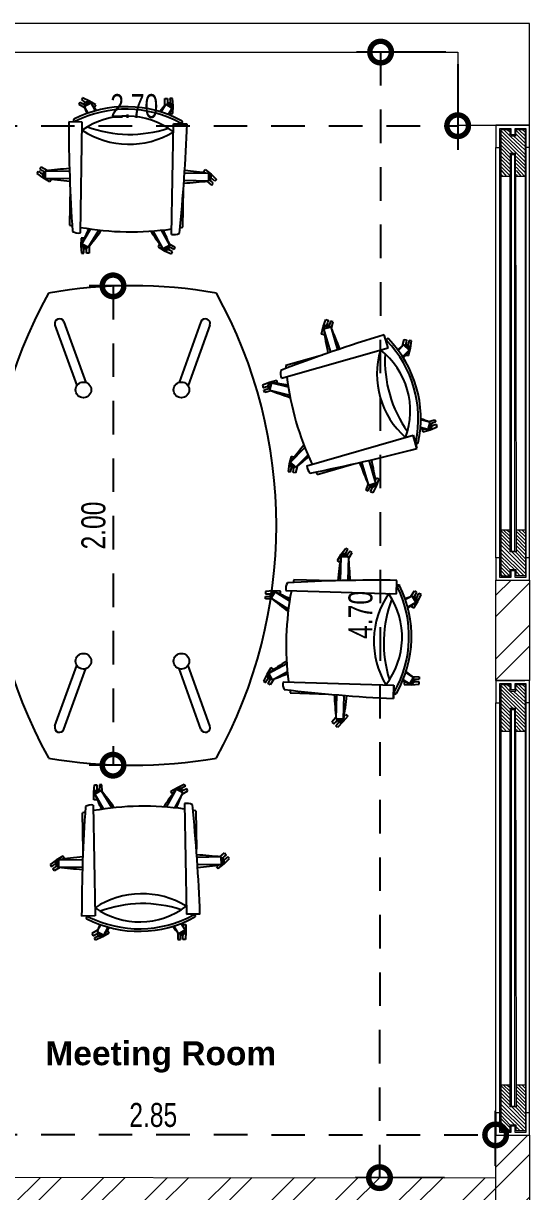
# Model space of a CAD drawing. Header units: metres. Extents: x 0 to 42, y 0 to 29.7.
# Drawn here: x 18.738 to 20.848, y 15.832 to 20.707 of the extents above; entities that cross this region are included whole.
import ezdxf

# ---------------------------------------------------------------- set-up
doc = ezdxf.new("R2010")
doc.units = ezdxf.units.M
doc.header["$MEASUREMENT"] = 0
doc.linetypes.add('$ doors$0$$01Col$0$HIDDEN', pattern=[0.23, 0.14, -0.09])
for name, color, linetype, lineweight in [('00 FURN', 252, 'Continuous', 5), ('A-AREA-IDEN', 14, 'Continuous', 5), ('A-WALL', 7, 'Continuous', 13), ('A-Window', 32, 'Continuous', 13), ('Circuits Dimensions', 1, 'Continuous', 5)]:
    doc.layers.add(name, color=color, linetype=linetype, lineweight=lineweight)
doc.styles.add('Arial_B', font='arialbd.ttf', dxfattribs={"height": 103.174603})
doc.styles.add('EN-SCL-DIM', font='swisscl.ttf')
doc.dimstyles.get("Standard").update_dxf_attribs({"dimtxt": 0.1, "dimasz": 0.18, "dimexe": 0.1, "dimexo": 0.05, "dimgap": 0.03, "dimtad": 1, "dimzin": 0, "dimdsep": 46, "dimtxsty": 'EN-SCL-DIM', "dimblk": 'DOTSMALL', "dimcen": 0.09, "dimclrd": 251, "dimclre": 251, "dimclrt": 1, "dimadec": 0, "dimazin": 0, "dimtfac": 1, "dimtofl": 0, "dimtmove": 0, "dimatfit": 3, "dimldrblk": 'DOTSMALL', "dimfxl": 1, "dimtfillclr": 256, "dimtolj": 1, "dimtzin": 0, "dimarcsym": 1})

# ---------------------------------------------------------------- blocks, each defined once
blk = doc.blocks.new('_DotSmall')
at = {"color": 0, "linetype": 'ByBlock', "const_width": 0.5}
blk.add_lwpolyline([(-0.0625, 0, 1), (0.0625, 0, 1)], format="xyb", close=True, dxfattribs=at)
blk = doc.blocks.new('*D28')
at = {"layer": 'Circuits Dimensions', "color": 251, "lineweight": -2, "transparency": 16777216}
for p, q in [((17.8512, 20.5369), (17.8512, 20.1799)), ((20.5482, 20.5369), (20.5482, 20.1799))]:
    blk.add_line(p, q, dxfattribs=at)
at = {"layer": 'Circuits Dimensions', "color": 251, "linetype": '$ doors$0$$01Col$0$HIDDEN', "lineweight": -2, "transparency": 16777216}
blk.add_line((17.8512, 20.2799), (20.5482, 20.2799), dxfattribs=at)
at = {"layer": 'Defpoints', "color": 0, "transparency": 16777216}
for p in [(17.8512, 20.5869), (20.5482, 20.5869), (20.5482, 20.2799)]:
    blk.add_point(p, dxfattribs=at)
at = {"layer": 'Circuits Dimensions', "color": 251, "lineweight": -2, "transparency": 16777216, "xscale": 0.18, "yscale": 0.18, "zscale": 0.18, "rotation": 180}
blk.add_blockref('_DotSmall', (17.8512, 20.2799), dxfattribs=at)
at = {"layer": 'Circuits Dimensions', "color": 251, "lineweight": -2, "transparency": 16777216, "xscale": 0.18, "yscale": 0.18, "zscale": 0.18}
blk.add_blockref('_DotSmall', (20.5482, 20.2799), dxfattribs=at)
at = {"layer": 'Circuits Dimensions', "color": 1, "transparency": 16777216, "insert": (19.1997, 20.3611), "char_height": 0.1, "attachment_point": 5, "style": 'EN-SCL-DIM'}
blk.add_mtext('\\A1;2.70', dxfattribs=at)
blk = doc.blocks.new('*D29')
at = {"layer": 'Circuits Dimensions', "color": 251, "lineweight": -2, "transparency": 16777216}
for p, q in [((20.4982, 20.5869), (20.1268, 20.5873)), ((20.4938, 15.8903), (20.1223, 15.8906))]:
    blk.add_line(p, q, dxfattribs=at)
at = {"layer": 'Circuits Dimensions', "color": 251, "linetype": '$ doors$0$$01Col$0$HIDDEN', "lineweight": -2, "transparency": 16777216}
blk.add_line((20.2268, 20.5872), (20.2223, 15.8905), dxfattribs=at)
at = {"layer": 'Defpoints', "color": 0, "transparency": 16777216}
for p in [(20.5482, 20.5869), (20.2223, 15.8905), (20.5438, 15.8902)]:
    blk.add_point(p, dxfattribs=at)
at = {"layer": 'Circuits Dimensions', "color": 251, "lineweight": -2, "transparency": 16777216, "xscale": 0.18, "yscale": 0.18, "zscale": 0.18}
for p, rotation in [((20.2268, 20.5872), 89.9457933357095), ((20.2223, 15.8905), 269.9457933357095)]:
    blk.add_blockref('_DotSmall', p, dxfattribs=dict(at, rotation=rotation))
at = {"layer": 'Circuits Dimensions', "color": 1, "transparency": 16777216, "insert": (20.1433, 18.2389), "char_height": 0.1, "attachment_point": 5, "rotation": 89.9458, "style": 'EN-SCL-DIM'}
blk.add_mtext('\\A1;4.70', dxfattribs=at)
blk = doc.blocks.new('*D30')
at = {"layer": 'Circuits Dimensions', "color": 251, "lineweight": -2, "transparency": 16777216}
for p, q in [((19.1422, 19.6117), (19.0113, 19.6117)), ((19.1422, 17.6117), (19.0113, 17.6117))]:
    blk.add_line(p, q, dxfattribs=at)
at = {"layer": 'Circuits Dimensions', "color": 251, "linetype": '$ doors$0$$01Col$0$HIDDEN', "lineweight": -2, "transparency": 16777216}
blk.add_line((19.1113, 19.6117), (19.1113, 17.6117), dxfattribs=at)
at = {"layer": 'Defpoints', "color": 0, "transparency": 16777216}
for p in [(19.1922, 19.6117), (19.1113, 17.6117), (19.1922, 17.6117)]:
    blk.add_point(p, dxfattribs=at)
at = {"layer": 'Circuits Dimensions', "color": 251, "lineweight": -2, "transparency": 16777216, "xscale": 0.18, "yscale": 0.18, "zscale": 0.18}
for p, rotation in [((19.1113, 19.6117), 90), ((19.1113, 17.6117), 270)]:
    blk.add_blockref('_DotSmall', p, dxfattribs=dict(at, rotation=rotation))
at = {"layer": 'Circuits Dimensions', "color": 1, "transparency": 16777216, "insert": (19.0301, 18.6117), "char_height": 0.1, "attachment_point": 5, "rotation": 90, "style": 'EN-SCL-DIM'}
blk.add_mtext('\\A1;2.00', dxfattribs=at)
blk = doc.blocks.new('*D31')
at = {"layer": 'Circuits Dimensions', "color": 251, "lineweight": -2, "transparency": 16777216}
for p, q in [((17.8515, 15.9428), (17.8517, 16.1718)), ((20.7063, 15.9401), (20.7065, 16.1691))]:
    blk.add_line(p, q, dxfattribs=at)
at = {"layer": 'Circuits Dimensions', "color": 251, "linetype": '$ doors$0$$01Col$0$HIDDEN', "lineweight": -2, "transparency": 16777216}
blk.add_line((17.8516, 16.0718), (20.7064, 16.0691), dxfattribs=at)
at = {"layer": 'Defpoints', "color": 0, "transparency": 16777216}
for p in [(20.7064, 16.0691), (17.8515, 15.8928), (20.7062, 15.8901)]:
    blk.add_point(p, dxfattribs=at)
at = {"layer": 'Circuits Dimensions', "color": 251, "lineweight": -2, "transparency": 16777216, "xscale": 0.18, "yscale": 0.18, "zscale": 0.18}
for p, rotation in [((17.8516, 16.0718), 179.9457933357095), ((20.7064, 16.0691), 359.9457933357095)]:
    blk.add_blockref('_DotSmall', p, dxfattribs=dict(at, rotation=rotation))
at = {"layer": 'Circuits Dimensions', "color": 1, "transparency": 16777216, "insert": (19.2791, 16.1517), "char_height": 0.1, "attachment_point": 5, "rotation": 359.9458, "style": 'EN-SCL-DIM'}
blk.add_mtext('\\A1;2.85', dxfattribs=at)

msp = doc.modelspace()

# ---------------------------------------------------------------- hatches: boundary and pattern name
at = {"layer": 'A-WALL', "true_color": 0x636466}
h = msp.add_hatch(dxfattribs=at)
h.set_pattern_fill('ANSI32', color=251, scale=0.5)
h.paths.add_polyline_path([(20.848, 18.3843), (20.7076, 18.3843), (20.7076, 17.9657), (20.848, 17.9657)])
h.paths.add_polyline_path([(20.848, 16.0683), (20.7076, 16.0683), (20.7076, 15.6686), (20.848, 15.6686)], flags=17)
h.paths.add_polyline_path([(20.848, 13.7807), (20.7076, 13.7807), (20.7076, 12.3087), (20.848, 12.3087)], flags=17)
h.paths.add_polyline_path([(20.848, 10.4208), (20.7076, 10.4208), (20.7076, 10.017), (20.848, 10.017)], flags=17)
h.paths.add_polyline_path([(20.848, 8.1737), (12.2701, 8.1737), (12.2701, 12.3789), (13.1182, 12.3789), (13.1182, 16.4626), (12, 16.4626), (12, 16.6625), (11.8798, 16.6625), (11.8798, 16.3424), (12.998, 16.3424), (12.998, 12.4978), (12.1499, 12.4978), (12.1499, 8.0548), (20.848, 8.0548)])
h = msp.add_hatch(dxfattribs=at)
h.set_pattern_fill('ANSI32', color=251, scale=0.5)
h.paths.add_polyline_path([(20.7076, 15.8901), (17.8515, 15.8928), (17.8515, 16.0481), (17.7988, 16.0481), (17.7515, 16.0481), (17.7515, 15.7739), (17.8483, 15.7739), (20.7076, 15.7739)])

# ---------------------------------------------------------------- linework, layer by layer
at = {"layer": '00 FURN', "linetype": 'ByBlock', "lineweight": -2}
for p, q in [((18.9695, 20.3689), (18.9745, 20.3781)), ((18.9745, 20.3781), (18.9838, 20.3731)), ((18.9845, 20.3966), (18.9795, 20.3874)), ((18.9795, 20.3874), (18.9887, 20.3824)), ((19.013, 20.383), (18.9845, 20.3966)), ((18.9887, 20.3824), (18.9977, 20.3775)), ((19.0399, 20.3667), (19.013, 20.383)), ((19.327, 20.3653), (19.3276, 20.393)), ((19.3276, 20.393), (19.3381, 20.3933)), ((19.3381, 20.3933), (19.3384, 20.3828)), ((19.3384, 20.3828), (19.3387, 20.3727)), ((19.3591, 20.3939), (19.3486, 20.3936)), ((19.3486, 20.3936), (19.3489, 20.3831)), ((19.3489, 20.3831), (19.3492, 20.373)), ((19.3616, 20.3624), (19.3591, 20.3939)), ((18.9932, 20.3545), (18.9695, 20.3689)), ((18.9838, 20.3731), (18.9927, 20.3683)), ((18.991, 20.3601), (19.0185, 20.3754)), ((18.991, 20.3601), (19.0065, 20.3321)), ((19.0185, 20.3754), (19.0372, 20.3418)), ((19.0295, 20.3604), (19.0349, 20.3574)), ((19.0349, 20.3574), (19.0399, 20.3667)), ((19.3308, 20.37), (19.311, 20.3371)), ((19.3308, 20.37), (19.3578, 20.3538)), ((19.3578, 20.3538), (19.3413, 20.3264)), ((19.3502, 20.3368), (19.3504, 20.3306)), ((19.3504, 20.3306), (19.3609, 20.3309)), ((19.3609, 20.3309), (19.3616, 20.3624)), ((18.983, 20.2945), (18.9265, 20.2955)), ((18.9751, 19.8331), (18.983, 20.2945)), ((19.3556, 19.8266), (19.3635, 20.288)), ((19.3635, 20.288), (19.42, 20.287)), ((19.42, 20.287), (19.3635, 20.288)), ((18.795, 20.0809), (18.8008, 20.0897)), ((18.8008, 20.0897), (18.8095, 20.0839)), ((18.8124, 20.1072), (18.8066, 20.0984)), ((18.8066, 20.0984), (18.8153, 20.0926)), ((18.8362, 20.093), (18.8124, 20.1072)), ((18.8153, 20.0926), (18.8238, 20.087)), ((18.8296, 20.0609), (18.8302, 20.0924)), ((18.8302, 20.0924), (18.9299, 20.0907)), ((19.4887, 20.0896), (19.4956, 20.0976)), ((19.4966, 20.0827), (19.4887, 20.0896)), ((19.4956, 20.0976), (19.5204, 20.078)), ((18.8203, 20.0622), (18.795, 20.0809)), ((18.8095, 20.0839), (18.818, 20.0783)), ((18.8474, 20.0461), (18.8203, 20.0622)), ((18.8296, 20.0609), (18.931, 20.0591)), ((18.8532, 20.0548), (18.8474, 20.0461)), ((18.8481, 20.0582), (18.8532, 20.0548)), ((19.5087, 20.0492), (19.4074, 20.051)), ((19.5093, 20.0807), (19.4095, 20.0824)), ((19.4969, 20.0825), (19.4966, 20.0827)), ((19.502, 20.0485), (19.5224, 20.0324)), ((19.5093, 20.0807), (19.5087, 20.0492)), ((19.5214, 20.0472), (19.5137, 20.0539)), ((19.5204, 20.078), (19.5431, 20.0561)), ((19.5283, 20.0551), (19.5206, 20.0618)), ((19.5293, 20.0403), (19.5214, 20.0472)), ((19.5224, 20.0324), (19.5293, 20.0403)), ((19.5362, 20.0482), (19.5283, 20.0551)), ((19.5431, 20.0561), (19.5362, 20.0482)), ((18.9324, 20.0241), (18.9296, 19.8649)), ((19.4021, 19.8568), (19.4048, 20.016)), ((18.9811, 19.7878), (19.0179, 19.849)), ((19.0081, 19.7716), (19.052, 19.8447)), ((19.3204, 19.7662), (19.2791, 19.8408)), ((19.348, 19.7815), (19.3133, 19.8439)), ((18.978, 19.8107), (18.9773, 19.7792)), ((18.9885, 19.811), (18.978, 19.8107)), ((18.9887, 19.8048), (18.9885, 19.811)), ((18.9773, 19.7792), (18.9798, 19.7477)), ((18.9798, 19.7477), (18.9903, 19.748)), ((19.0081, 19.7716), (18.9811, 19.7878)), ((18.99, 19.7585), (18.9897, 19.7687)), ((18.9903, 19.748), (18.99, 19.7585)), ((19.0005, 19.7588), (19.0002, 19.769)), ((19.0008, 19.7483), (19.0005, 19.7588)), ((19.0113, 19.7486), (19.0008, 19.7483)), ((19.0119, 19.7763), (19.0113, 19.7486)), ((19.304, 19.7842), (19.299, 19.7749)), ((19.299, 19.7749), (19.326, 19.7586)), ((19.3094, 19.7813), (19.304, 19.7842)), ((19.348, 19.7815), (19.3204, 19.7662)), ((19.326, 19.7586), (19.3544, 19.745)), ((19.3502, 19.7592), (19.3412, 19.7641)), ((19.3457, 19.7871), (19.3694, 19.7727)), ((19.3552, 19.7685), (19.3462, 19.7733)), ((19.3594, 19.7543), (19.3502, 19.7592)), ((19.3544, 19.745), (19.3594, 19.7543)), ((19.3644, 19.7635), (19.3552, 19.7685)), ((19.3694, 19.7727), (19.3644, 19.7635)), ((19.988, 19.4413), (19.9984, 19.471)), ((19.9984, 19.471), (20.0085, 19.468)), ((20.0055, 19.458), (20.0026, 19.4483)), ((20.0085, 19.468), (20.0055, 19.458)), ((20.0156, 19.455), (20.0127, 19.4453)), ((20.0186, 19.465), (20.0156, 19.455)), ((20.0286, 19.462), (20.0186, 19.465)), ((20.0221, 19.4352), (20.0286, 19.462)), ((19.9805, 19.4106), (19.988, 19.4413)), ((19.9905, 19.4077), (19.9805, 19.4106)), ((19.9894, 19.432), (20.0197, 19.4407)), ((19.9894, 19.432), (20.0174, 19.3346)), ((19.9923, 19.4136), (19.9905, 19.4077)), ((20.0197, 19.4407), (20.0473, 19.3448)), ((20.2577, 19.3538), (20.2421, 19.4081)), ((19.8143, 19.2263), (20.2577, 19.3538)), ((20.3228, 19.3654), (20.3006, 19.3423)), ((20.3181, 19.3616), (20.3249, 19.3884)), ((20.3228, 19.3654), (20.3455, 19.3435)), ((20.3249, 19.3884), (20.3352, 19.3864)), ((20.3331, 19.3761), (20.3311, 19.3661)), ((20.3352, 19.3864), (20.3331, 19.3761)), ((20.3434, 19.374), (20.3414, 19.3641)), ((20.3455, 19.3843), (20.3434, 19.374)), ((20.3558, 19.3822), (20.3455, 19.3843)), ((20.3511, 19.3511), (20.3558, 19.3822)), ((19.9844, 19.323), (19.8313, 19.279)), ((20.3455, 19.3435), (20.3188, 19.3158)), ((20.3343, 19.3286), (20.3331, 19.3225)), ((20.3331, 19.3225), (20.3434, 19.3205)), ((20.3434, 19.3205), (20.3511, 19.3511)), ((19.7633, 19.2083), (19.734, 19.1967)), ((19.7937, 19.2169), (19.7633, 19.2083)), ((19.7651, 19.1766), (19.7727, 19.2072)), ((19.7727, 19.2072), (19.8419, 19.1899)), ((19.7912, 19.205), (19.797, 19.2069)), ((19.797, 19.2069), (19.7937, 19.2169)), ((19.734, 19.1967), (19.7373, 19.1868)), ((19.7373, 19.1868), (19.7473, 19.1901)), ((19.7407, 19.1768), (19.7506, 19.1802)), ((19.7441, 19.1669), (19.7407, 19.1768)), ((19.7707, 19.1744), (19.7441, 19.1669)), ((19.7473, 19.1901), (19.7569, 19.1934)), ((19.7506, 19.1802), (19.7602, 19.1834)), ((19.7651, 19.1766), (19.8478, 19.156)), ((20.4242, 19.0128), (20.3931, 19.0205)), ((20.4318, 19.0434), (20.3945, 19.0527)), ((20.4057, 19.015), (20.3998, 19.013)), ((20.3998, 19.013), (20.4032, 19.0031)), ((20.4032, 19.0031), (20.4335, 19.0117)), ((20.4318, 19.0434), (20.4242, 19.0128)), ((20.4262, 19.0456), (20.4528, 19.0531)), ((20.4335, 19.0117), (20.4629, 19.0233)), ((20.4462, 19.0398), (20.4366, 19.0366)), ((20.4496, 19.0298), (20.44, 19.0266)), ((20.4562, 19.0432), (20.4462, 19.0398)), ((20.4595, 19.0332), (20.4496, 19.0298)), ((20.4528, 19.0531), (20.4562, 19.0432)), ((20.4629, 19.0233), (20.4595, 19.0332)), ((19.9195, 18.8605), (20.3629, 18.9881)), ((20.3629, 18.9881), (20.3785, 18.9338)), ((20.3785, 18.9338), (20.3629, 18.9881)), ((19.8514, 18.8765), (19.9106, 18.9378)), ((19.8457, 18.8689), (19.8411, 18.8377)), ((19.8535, 18.8995), (19.8457, 18.8689)), ((19.8741, 18.8546), (19.8514, 18.8765)), ((19.8638, 18.8974), (19.8535, 18.8995)), ((19.8626, 18.8914), (19.8638, 18.8974)), ((19.8741, 18.8546), (19.9236, 18.906)), ((19.9619, 18.8249), (20.115, 18.8689)), ((20.1772, 18.7793), (20.1491, 18.8767)), ((20.2074, 18.788), (20.1798, 18.8839)), ((19.8411, 18.8377), (19.8514, 18.8357)), ((19.8514, 18.8357), (19.8534, 18.846)), ((19.8534, 18.846), (19.8554, 18.8559)), ((19.8617, 18.8336), (19.8637, 18.8439)), ((19.872, 18.8315), (19.8617, 18.8336)), ((19.8637, 18.8439), (19.8657, 18.8538)), ((19.8787, 18.8583), (19.872, 18.8315)), ((20.1745, 18.7855), (20.1651, 18.7613)), ((20.2074, 18.788), (20.1772, 18.7793)), ((20.1789, 18.7666), (20.1831, 18.7759)), ((20.1885, 18.7623), (20.1927, 18.7716)), ((20.2081, 18.7766), (20.1938, 18.7484)), ((20.2055, 18.8004), (20.2056, 18.8007)), ((20.2056, 18.8007), (20.2099, 18.8103)), ((20.2195, 18.806), (20.2081, 18.7766)), ((20.2099, 18.8103), (20.2195, 18.806)), ((20.1651, 18.7613), (20.1746, 18.757)), ((20.1746, 18.757), (20.1789, 18.7666)), ((20.1842, 18.7527), (20.1885, 18.7623)), ((20.1938, 18.7484), (20.1842, 18.7527)), ((20.0466, 18.4653), (20.0631, 18.4922)), ((20.0617, 18.4829), (20.0586, 18.3816)), ((20.0617, 18.4829), (20.0932, 18.4819)), ((20.0631, 18.4922), (20.0822, 18.5173)), ((20.0849, 18.5027), (20.0792, 18.4943)), ((20.0822, 18.5173), (20.0909, 18.5114)), ((20.0909, 18.5114), (20.0849, 18.5027)), ((20.0936, 18.4968), (20.0879, 18.4884)), ((20.0932, 18.4819), (20.0901, 18.3822)), ((20.0995, 18.5054), (20.0936, 18.4968)), ((20.0938, 18.4759), (20.1082, 18.4995)), ((20.1082, 18.4995), (20.0995, 18.5054)), ((20.0553, 18.4594), (20.0466, 18.4653)), ((20.0588, 18.4645), (20.0553, 18.4594)), ((20.0236, 18.3807), (19.8644, 18.3855)), ((20.2933, 18.3265), (20.295, 18.3829)), ((19.778, 18.3389), (19.7466, 18.3369)), ((19.7466, 18.3369), (19.7467, 18.3264)), ((19.77, 18.3082), (19.7866, 18.335)), ((19.8096, 18.3378), (19.778, 18.3389)), ((19.7866, 18.335), (19.8473, 18.2974)), ((19.8097, 18.3273), (19.8096, 18.3378)), ((19.832, 18.3405), (20.2933, 18.3265)), ((20.3532, 18.3155), (20.3678, 18.3389)), ((20.3678, 18.3389), (20.377, 18.3338)), ((20.377, 18.3338), (20.3719, 18.3247)), ((19.7467, 18.3264), (19.7572, 18.3265)), ((19.7469, 18.3159), (19.7574, 18.316)), ((19.7471, 18.3054), (19.7469, 18.3159)), ((19.7747, 18.3044), (19.7471, 18.3054)), ((19.7572, 18.3265), (19.7674, 18.3267)), ((19.7574, 18.316), (19.7675, 18.3162)), ((19.77, 18.3082), (19.8425, 18.2634)), ((19.8036, 18.3273), (19.8097, 18.3273)), ((20.3588, 18.3176), (20.3306, 18.3025)), ((20.3737, 18.2899), (20.3398, 18.2717)), ((20.3588, 18.3176), (20.3737, 18.2899)), ((20.3647, 18.2686), (20.3814, 18.2953)), ((20.3719, 18.3247), (20.3669, 18.3158)), ((20.381, 18.3195), (20.3761, 18.3107)), ((20.3861, 18.3287), (20.381, 18.3195)), ((20.3814, 18.2953), (20.3953, 18.3236)), ((20.3953, 18.3236), (20.3861, 18.3287)), ((20.3585, 18.2791), (20.3555, 18.2737)), ((20.3555, 18.2737), (20.3647, 18.2686)), ((19.7529, 17.9906), (19.7389, 17.9623)), ((19.7696, 18.0174), (19.7529, 17.9906)), ((19.7605, 17.9961), (19.8356, 18.0364)), ((19.7755, 17.9683), (19.7605, 17.9961)), ((19.7788, 18.0123), (19.7696, 18.0174)), ((19.7755, 17.9683), (19.8384, 18.0021)), ((19.7757, 18.0069), (19.7788, 18.0123)), ((20.3642, 17.9777), (20.3315, 17.998)), ((19.7389, 17.9623), (19.7481, 17.9572)), ((19.7481, 17.9572), (19.7532, 17.9664)), ((19.7532, 17.9664), (19.7581, 17.9752)), ((19.7573, 17.9521), (19.7624, 17.9613)), ((19.7664, 17.947), (19.7573, 17.9521)), ((19.7624, 17.9613), (19.7673, 17.9701)), ((19.7811, 17.9705), (19.7664, 17.947)), ((19.8205, 17.9601), (20.2817, 17.9461)), ((20.2817, 17.9461), (20.28, 17.8896)), ((20.28, 17.8896), (20.2817, 17.9461)), ((20.3476, 17.9509), (20.3204, 17.9678)), ((20.3307, 17.9587), (20.3245, 17.9586)), ((20.3245, 17.9586), (20.3247, 17.9481)), ((20.3247, 17.9481), (20.3562, 17.947)), ((20.3642, 17.9777), (20.3476, 17.9509)), ((20.3562, 17.947), (20.3877, 17.9491)), ((20.3595, 17.9815), (20.3872, 17.9806)), ((20.3768, 17.9699), (20.3667, 17.9697)), ((20.377, 17.9594), (20.3669, 17.9592)), ((20.3873, 17.9701), (20.3768, 17.9699)), ((20.3875, 17.9596), (20.377, 17.9594)), ((20.3872, 17.9806), (20.3873, 17.9701)), ((20.3877, 17.9491), (20.3875, 17.9596)), ((19.85, 17.9132), (20.0092, 17.9084)), ((20.0411, 17.804), (20.0441, 17.9053)), ((20.0726, 17.8031), (20.0756, 17.9028)), ((20.0404, 17.8108), (20.0241, 17.7906)), ((20.0389, 17.7914), (20.0457, 17.7989)), ((20.0726, 17.8031), (20.0411, 17.804)), ((20.0896, 17.8165), (20.0697, 17.792)), ((20.0745, 17.8154), (20.0747, 17.8157)), ((20.0747, 17.8157), (20.0817, 17.8235)), ((20.0817, 17.8235), (20.0896, 17.8165)), ((20.0241, 17.7906), (20.0319, 17.7836)), ((20.0319, 17.7836), (20.0389, 17.7914)), ((20.0397, 17.7766), (20.0467, 17.7844)), ((20.0475, 17.7696), (20.0397, 17.7766)), ((20.0467, 17.7844), (20.0535, 17.7919)), ((20.0697, 17.792), (20.0475, 17.7696)), ((19.0313, 17.4987), (19.0337, 17.5302)), ((19.0337, 17.5302), (19.0442, 17.5299)), ((19.0621, 17.5063), (19.0351, 17.4901)), ((19.0439, 17.5194), (19.0436, 17.5092)), ((19.0442, 17.5299), (19.0439, 17.5194)), ((19.0544, 17.5191), (19.0541, 17.5089)), ((19.0547, 17.5296), (19.0544, 17.5191)), ((19.0652, 17.5293), (19.0547, 17.5296)), ((19.0621, 17.5063), (19.106, 17.4332)), ((19.0658, 17.5016), (19.0652, 17.5293)), ((19.3743, 17.5117), (19.333, 17.4371)), ((19.3529, 17.5029), (19.3799, 17.5193)), ((19.3579, 17.4937), (19.3529, 17.5029)), ((19.4019, 17.4964), (19.3743, 17.5117)), ((19.3799, 17.5193), (19.4083, 17.5329)), ((19.4041, 17.5186), (19.3952, 17.5138)), ((19.3997, 17.4908), (19.4233, 17.5052)), ((19.4091, 17.5094), (19.4002, 17.5046)), ((19.4133, 17.5236), (19.4041, 17.5186)), ((19.4083, 17.5329), (19.4133, 17.5236)), ((19.4183, 17.5144), (19.4091, 17.5094)), ((19.4233, 17.5052), (19.4183, 17.5144)), ((19.0319, 17.4672), (19.0313, 17.4987)), ((19.0424, 17.4669), (19.0319, 17.4672)), ((19.0351, 17.4901), (19.0718, 17.4289)), ((19.0426, 17.4731), (19.0424, 17.4669)), ((19.3633, 17.4966), (19.3579, 17.4937)), ((19.4019, 17.4964), (19.3672, 17.434)), ((18.9863, 17.2538), (18.9836, 17.413)), ((19.029, 17.4447), (19.0369, 16.9834)), ((19.4095, 17.4513), (19.4174, 16.9899)), ((19.456, 17.4211), (19.4587, 17.2619)), ((18.8743, 17.2157), (18.8489, 17.1969)), ((18.9014, 17.2318), (18.8743, 17.2157)), ((18.8836, 17.217), (18.9849, 17.2187)), ((18.8836, 17.217), (18.8841, 17.1855)), ((18.9072, 17.2231), (18.9014, 17.2318)), ((18.902, 17.2197), (18.9072, 17.2231)), ((19.5627, 17.2287), (19.4613, 17.2269)), ((19.5559, 17.2294), (19.5763, 17.2455)), ((19.5632, 17.1972), (19.5627, 17.2287)), ((19.5753, 17.2307), (19.5677, 17.224)), ((19.5743, 17.1999), (19.597, 17.2218)), ((19.5822, 17.2228), (19.5746, 17.2161)), ((19.5832, 17.2376), (19.5753, 17.2307)), ((19.5763, 17.2455), (19.5832, 17.2376)), ((19.5901, 17.2297), (19.5822, 17.2228)), ((19.597, 17.2218), (19.5901, 17.2297)), ((18.8489, 17.1969), (18.8547, 17.1882)), ((18.8547, 17.1882), (18.8634, 17.194)), ((18.8605, 17.1795), (18.8693, 17.1853)), ((18.8663, 17.1707), (18.8605, 17.1795)), ((18.8634, 17.194), (18.8719, 17.1996)), ((18.8901, 17.1848), (18.8663, 17.1707)), ((18.8693, 17.1853), (18.8777, 17.1909)), ((18.8841, 17.1855), (18.9839, 17.1872)), ((19.5632, 17.1972), (19.4634, 17.1955)), ((19.5505, 17.1952), (19.5426, 17.1883)), ((19.5426, 17.1883), (19.5495, 17.1803)), ((19.5495, 17.1803), (19.5743, 17.1999)), ((19.5508, 17.1954), (19.5505, 17.1952)), ((19.0369, 16.9834), (18.9805, 16.9824)), ((19.4174, 16.9899), (19.4739, 16.9909)), ((19.4739, 16.9909), (19.4174, 16.9899)), ((19.0471, 16.9233), (19.0235, 16.909)), ((19.0449, 16.9178), (19.0604, 16.9458)), ((19.0449, 16.9178), (19.0724, 16.9025)), ((19.0724, 16.9025), (19.0911, 16.9361)), ((19.0834, 16.9175), (19.0889, 16.9205)), ((19.0889, 16.9205), (19.0939, 16.9112)), ((19.3847, 16.9078), (19.3649, 16.9408)), ((19.3847, 16.9078), (19.4117, 16.9241)), ((19.4117, 16.9241), (19.3952, 16.9515)), ((19.4042, 16.9411), (19.4043, 16.9473)), ((19.4043, 16.9473), (19.4148, 16.947)), ((19.4155, 16.9155), (19.413, 16.884)), ((19.4148, 16.947), (19.4155, 16.9155)), ((19.0235, 16.909), (19.0284, 16.8998)), ((19.0284, 16.8998), (19.0377, 16.9048)), ((19.0334, 16.8905), (19.0427, 16.8955)), ((19.0384, 16.8813), (19.0334, 16.8905)), ((19.0377, 16.9048), (19.0466, 16.9096)), ((19.0669, 16.8949), (19.0384, 16.8813)), ((19.0427, 16.8955), (19.0516, 16.9003)), ((19.0939, 16.9112), (19.0669, 16.8949)), ((19.381, 16.9126), (19.3816, 16.8849)), ((19.3816, 16.8849), (19.3921, 16.8846)), ((19.3921, 16.8846), (19.3924, 16.8951)), ((19.3924, 16.8951), (19.3926, 16.9052)), ((19.4025, 16.8843), (19.4028, 16.8948)), ((19.413, 16.884), (19.4025, 16.8843)), ((19.4028, 16.8948), (19.4031, 16.9049))]:
    msp.add_line(p, q, dxfattribs=at)
at = {"layer": '00 FURN', "linetype": 'ByBlock', "lineweight": -2, "ltscale": 0.4}
for p, q in [((18.9069, 19.4612), (18.998, 19.2089)), ((19.4775, 19.4612), (19.3864, 19.2089)), ((19.4775, 19.4612), (19.3864, 19.2089)), ((18.8693, 19.4477), (18.9604, 19.1954)), ((19.5151, 19.4477), (19.424, 19.1954)), ((19.5151, 19.4477), (19.424, 19.1954)), ((18.8693, 17.7758), (18.9604, 18.0281)), ((18.9069, 17.7623), (18.998, 18.0146)), ((19.4775, 17.7623), (19.3864, 18.0146)), ((19.5151, 17.7758), (19.424, 18.0281))]:
    msp.add_line(p, q, dxfattribs=at)
for centre in [(18.988, 19.1778), (19.3964, 19.1778), (19.3964, 19.1778), (18.988, 18.0457), (19.3964, 18.0457)]:
    msp.add_circle(centre, 0.0327, dxfattribs=at)
at = {"layer": '00 FURN', "linetype": 'ByBlock', "lineweight": -2}
for centre, radius, start, end in [((19.0047, 20.3678), 0.0121, 29.0168, 209.0168), ((19.1661, 19.8779), 0.4814, 61.0855, 116.9482), ((19.1661, 19.8779), 0.4709, 61.3096, 116.724), ((20.7399, 21.0515), 1.8806, 201.569, 202.5322), ((19.0047, 20.3678), 0.00525, 29.0168, 209.0168), ((17.506, 19.2577), 1.8806, 35.2487, 36.4646), ((20.804, 19.2011), 1.8806, 141.569, 142.785), ((19.3443, 20.3619), 0.0121, 329.0168, 149.0168), ((19.3443, 20.3619), 0.00525, 329.0168, 149.0168), ((17.6336, 21.1048), 1.8806, 335.5015, 336.4646), ((25.7168, 20.306), 6.7903, 180.0886, 183.94274), ((18.9512, 20.3029), 0.00533, 127.7059, 306.0897), ((19.1682, 19.9964), 0.3237, 53.008, 125.0256), ((12.634, 20.5305), 6.7903, 354.09091, 357.94504), ((19.3955, 20.2953), 0.00533, 231.9439, 50.3277), ((19.1778, 20.5555), 0.353, 236.399, 301.6346), ((19.1812, 20.7526), 0.5088, 249.6557, 288.3779), ((18.8299, 20.0766), 0.0121, 89.0168, 269.0168), ((19.0419, 18.2237), 1.8806, 93.4238, 96.4646), ((19.2335, 18.2204), 1.8806, 81.569, 84.6098), ((18.8299, 20.0766), 0.00525, 89.0168, 269.0168), ((19.1054, 21.9212), 1.8806, 261.569, 264.6918), ((19.297, 21.9179), 1.8806, 273.3419, 276.4646), ((19.509, 20.065), 0.0121, 269.0168, 89.0168), ((19.509, 20.065), 0.00525, 269.0168, 89.0168), ((19.186, 21.0351), 1.1979, 257.6428, 258.1995), ((19.186, 21.0351), 1.1979, 259.8766, 278.1571), ((20.7053, 19.0368), 1.8806, 154.3738, 156.4646), ((17.5349, 20.9405), 1.8806, 321.569, 324.3165), ((17.599, 19.0901), 1.8806, 21.569, 23.6599), ((19.186, 21.0351), 1.1979, 279.8341, 280.3909), ((18.9664, 19.8772), 0.0449, 238.0124, 281.1786), ((20.8329, 20.8839), 1.8806, 213.7172, 216.4646), ((19.3658, 19.8703), 0.0449, 256.8551, 300.0213), ((18.9946, 19.7797), 0.0121, 149.0168, 329.0168), ((18.9946, 19.7797), 0.00525, 149.0168, 329.0168), ((19.3342, 19.7738), 0.0121, 209.0168, 29.0168), ((19.3342, 19.7738), 0.00525, 209.0168, 29.0168), ((22.2407, 12.9186), 6.7903, 107.11758, 110.97171), ((21.8489, 19.7132), 1.8806, 188.598, 191.7208), ((20.0046, 19.4363), 0.0121, 16.0458, 196.0458), ((20.0046, 19.4363), 0.00525, 16.0458, 196.0458), ((18.2949, 18.691), 1.8806, 20.4528, 23.4936), ((20.2564, 19.3866), 0.00533, 54.7349, 233.1187), ((19.913, 19.0567), 0.4709, 348.3386, 43.753), ((19.913, 19.0567), 0.4814, 348.1144, 43.9772), ((21.496, 17.8956), 1.8806, 128.598, 129.5612), ((20.3341, 19.3545), 0.0121, 316.0458, 136.0458), ((20.3341, 19.3545), 0.00525, 316.0458, 136.0458), ((20.5643, 19.244), 0.353, 163.428, 228.6636), ((20.0269, 19.0894), 0.3237, 340.037, 52.0546), ((20.7537, 19.2985), 0.5088, 176.6847, 215.4069), ((18.8338, 20.4623), 1.8806, 322.2777, 323.4936), ((19.8538, 19.2475), 0.0449, 165.0414, 208.2075), ((21.0253, 19.3766), 1.1979, 184.6717, 185.2285), ((19.5595, 17.3386), 1.8806, 81.4027, 83.4936), ((21.0253, 19.3766), 1.1979, 186.9056, 205.186), ((19.7689, 19.1919), 0.0121, 76.0458, 256.0458), ((19.7689, 19.1919), 0.00525, 76.0458, 256.0458), ((20.4513, 20.9276), 1.8806, 248.598, 251.3455), ((20.6373, 20.8813), 1.8806, 262.5304, 263.4936), ((19.7455, 17.2924), 1.8806, 68.598, 69.8139), ((20.428, 19.0281), 0.0121, 256.0458, 76.0458), ((20.428, 19.0281), 0.00525, 256.0458, 76.0458), ((21.363, 17.7576), 1.8806, 140.7461, 143.4936), ((18.624, 25.4935), 6.7903, 281.11989, 284.97402), ((20.3792, 18.9596), 0.00533, 158.9729, 337.3567), ((19.8627, 18.8655), 0.0121, 136.0458, 316.0458), ((19.8627, 18.8655), 0.00525, 136.0458, 316.0458), ((18.7008, 20.3244), 1.8806, 308.598, 310.6889), ((21.9019, 19.529), 1.8806, 200.3709, 203.4936), ((18.3479, 18.5068), 1.8806, 8.598, 11.6388), ((19.9642, 18.8635), 0.0449, 183.8841, 227.0502), ((21.0253, 19.3766), 1.1979, 206.8631, 207.4199), ((20.1923, 18.7836), 0.0121, 196.0458, 16.0458), ((20.1923, 18.7836), 0.00525, 196.0458, 16.0458), ((21.9182, 18.1826), 1.8806, 170.8128, 173.9355), ((20.0774, 18.4824), 0.0121, 358.2606, 178.2606), ((20.0774, 18.4824), 0.00525, 358.2606, 178.2606), ((18.2218, 18.2949), 1.8806, 2.6676, 5.7084), ((20.2159, 11.5931), 6.7903, 89.33236, 93.18649), ((21.0311, 18.1137), 1.1979, 166.8865, 167.4433), ((19.7783, 18.3216), 0.0121, 58.2606, 238.2606), ((19.0129, 16.6209), 1.8806, 63.6175, 65.7084), ((19.8762, 18.3486), 0.0449, 147.2562, 190.4223), ((21.0311, 18.1137), 1.1979, 169.1203, 187.4008), ((19.8743, 18.1488), 0.4709, 330.5534, 25.9678), ((19.8743, 18.1488), 0.4814, 330.3292, 26.1919), ((20.3021, 18.3581), 0.00533, 36.9497, 215.3335), ((20.9583, 19.7659), 1.8806, 230.8128, 233.5602), ((19.7783, 18.3216), 0.00525, 58.2606, 238.2606), ((20.5517, 18.1283), 0.353, 145.6428, 210.8784), ((20.7487, 18.1223), 0.5088, 158.8995, 197.6217), ((19.9927, 18.1452), 0.3237, 322.2518, 34.2694), ((21.027, 16.5597), 1.8806, 110.8128, 111.7759), ((19.276, 19.817), 1.8806, 304.4924, 305.7084), ((20.3662, 18.3038), 0.0121, 298.2606, 118.2606), ((20.3662, 18.3038), 0.00525, 298.2606, 118.2606), ((20.8582, 16.469), 1.8806, 122.9609, 125.7084), ((19.768, 17.9822), 0.0121, 118.2606, 298.2606), ((19.1072, 19.7262), 1.8806, 290.8128, 292.9036), ((19.1759, 16.5201), 1.8806, 50.8128, 52.0287), ((19.768, 17.9822), 0.00525, 118.2606, 298.2606), ((19.864, 17.9493), 0.0449, 166.0988, 209.265), ((21.1213, 19.6651), 1.8806, 244.7452, 245.7084), ((20.3559, 17.9643), 0.0121, 238.2606, 58.2606), ((20.3559, 17.9643), 0.00525, 238.2606, 58.2606), ((20.6131, 24.6718), 6.7903, 263.33467, 267.1888), ((21.0311, 18.1137), 1.1979, 189.0779, 189.6346), ((21.9124, 17.9911), 1.8806, 182.5856, 185.7084), ((18.216, 18.1033), 1.8806, 350.8128, 353.8536), ((20.2886, 17.914), 0.00533, 141.1877, 319.5715), ((20.0568, 17.8035), 0.0121, 178.2606, 358.2606), ((20.0568, 17.8035), 0.00525, 178.2606, 358.2606), ((19.0486, 17.4982), 0.0121, 30.9832, 210.9832), ((19.0486, 17.4982), 0.00525, 30.9832, 210.9832), ((17.5889, 16.3374), 1.8806, 35.6835, 38.431), ((20.8868, 16.394), 1.8806, 143.5354, 146.2828), ((19.3881, 17.504), 0.0121, 330.9832, 150.9832), ((19.3881, 17.504), 0.00525, 330.9832, 150.9832), ((20.7593, 18.2411), 1.8806, 203.5354, 205.6262), ((17.6529, 18.1878), 1.8806, 336.3401, 338.431), ((19.4197, 17.4076), 0.0449, 59.9787, 103.1449), ((25.7708, 16.9719), 6.7903, 176.05726, 179.9114), ((19.2399, 16.2428), 1.1979, 101.8005, 102.3572), ((19.0203, 17.4007), 0.0449, 78.8214, 121.9876), ((19.2399, 16.2428), 1.1979, 81.8429, 100.1234), ((12.6879, 16.7474), 6.7903, 2.05496, 5.90909), ((19.2399, 16.2428), 1.1979, 79.6091, 80.1659), ((18.8838, 17.2013), 0.0121, 90.9832, 270.9832), ((19.1593, 15.3567), 1.8806, 95.3082, 98.431), ((19.3509, 15.36), 1.8806, 83.5354, 86.6581), ((19.5629, 17.2129), 0.0121, 270.9832, 90.9832), ((19.5629, 17.2129), 0.00525, 270.9832, 90.9832), ((18.8838, 17.2013), 0.00525, 90.9832, 270.9832), ((19.0959, 19.0542), 1.8806, 263.5354, 266.5762), ((19.2875, 19.0575), 1.8806, 275.3902, 278.431), ((19.2317, 16.7224), 0.353, 58.3654, 123.601), ((19.2221, 17.2815), 0.3237, 234.9744, 306.992), ((19.2351, 16.5253), 0.5088, 71.6221, 110.3443), ((19.0052, 16.975), 0.00533, 53.9103, 232.2941), ((19.2201, 17.4), 0.4814, 243.0518, 298.9145), ((19.2201, 17.4), 0.4709, 243.276, 298.6904), ((19.4494, 16.9826), 0.00533, 309.6723, 128.0561), ((20.7938, 16.2264), 1.8806, 157.4678, 158.431), ((19.0587, 16.9101), 0.0121, 150.9832, 330.9832), ((17.56, 18.0202), 1.8806, 323.5354, 324.7513), ((20.8579, 18.0768), 1.8806, 217.215, 218.431), ((19.3982, 16.916), 0.0121, 210.9832, 30.9832), ((19.3982, 16.916), 0.00525, 210.9832, 30.9832), ((17.6875, 16.1731), 1.8806, 23.5354, 24.4985), ((19.0587, 16.9101), 0.00525, 150.9832, 330.9832)]:
    msp.add_arc(centre, radius, start, end, dxfattribs=at)
at = {"layer": '00 FURN', "linetype": 'ByBlock', "lineweight": -2, "ltscale": 0.7}
for centre, radius, start, end in [((19.1922, 17.5551), 2.0567, 80.2018, 99.7982), ((20.5981, 18.6117), 2.006, 151.0829, 208.9171), ((17.7863, 18.6117), 2.006, 331.0829, 28.9171), ((19.1922, 19.6684), 2.0567, 260.2018, 279.7982)]:
    msp.add_arc(centre, radius, start, end, dxfattribs=at)
at = {"layer": '00 FURN', "linetype": 'ByBlock', "lineweight": -2, "ltscale": 0.4}
for centre, start, end in [((18.8881, 19.4544), 19.8407, 199.8407), ((19.4963, 19.4544), 340.1593, 160.1593), ((19.4963, 19.4544), 340.1593, 160.1593), ((18.8881, 17.769), 160.1593, 340.1593), ((19.4963, 17.769), 199.8407, 19.8407)]:
    msp.add_arc(centre, 0.02, start, end, dxfattribs=at)
at = {"layer": 'A-WALL'}
msp.add_lwpolyline([(20.848, 20.7071), (17.7515, 20.7071), (14.2269, 20.6517), (14.2269, 20.5315), (15.7542, 20.5555), (15.7542, 20.5558), (15.7743, 20.5558), (17.7515, 20.5869), (17.8015, 20.5869), (20.5482, 20.5869), (20.5482, 20.2817), (20.848, 20.2817)], close=True, dxfattribs=at)
for points in [[(20.7076, 18.3843), (20.848, 18.3843), (20.848, 17.9657), (20.7076, 17.9657), (20.7076, 18.3843)], [(20.7076, 15.7739), (17.7515, 15.7739), (17.7515, 16.0481), (17.8515, 16.0481), (17.8515, 15.8928), (20.7062, 15.8901)], [(20.7076, 16.0683), (20.848, 16.0683), (20.848, 15.6686), (20.7076, 15.6686), (20.7076, 16.0683)]]:
    msp.add_lwpolyline(points, dxfattribs=at)
at = {"layer": 'A-Window', "linetype": 'Continuous'}
for p, q in [((20.7076, 20.2817), (20.8278, 20.2817)), ((20.7279, 20.2601), (20.8305, 20.1588)), ((20.7279, 20.2452), (20.8305, 20.1439)), ((20.7279, 20.2303), (20.8305, 20.1277)), ((20.7549, 20.2628), (20.767, 20.2547)), ((20.7819, 20.2357), (20.8305, 20.1912)), ((20.7913, 20.2601), (20.8305, 20.2209)), ((20.7913, 20.2452), (20.8305, 20.206)), ((20.8035, 20.2628), (20.8305, 20.2357)), ((20.8183, 20.2628), (20.8305, 20.252)), ((20.7279, 20.2155), (20.7792, 20.1642)), ((20.7279, 20.2006), (20.767, 20.1615)), ((20.7279, 20.1858), (20.767, 20.1466)), ((20.848, 20.1885), (20.8332, 20.1885)), ((20.7279, 20.1709), (20.767, 20.1318)), ((20.7279, 20.1547), (20.767, 20.1169)), ((20.7279, 20.1399), (20.767, 20.1007)), ((20.7913, 20.152), (20.8305, 20.1129)), ((20.7913, 20.1372), (20.8305, 20.098)), ((20.7279, 20.125), (20.767, 20.0859)), ((20.7279, 20.1102), (20.767, 20.071)), ((20.7279, 20.0953), (20.7522, 20.0683)), ((20.7913, 20.1223), (20.8305, 20.0832)), ((20.7913, 20.1075), (20.8278, 20.0683)), ((20.7913, 20.0926), (20.8129, 20.0683)), ((20.7279, 20.0777), (20.7373, 20.0683)), ((20.7913, 20.0777), (20.7981, 20.0683)), ((20.7279, 18.5909), (20.767, 18.5518)), ((20.7279, 18.5761), (20.767, 18.5369)), ((20.7373, 18.5936), (20.767, 18.5666)), ((20.7522, 18.5936), (20.767, 18.5828)), ((20.7913, 18.5882), (20.8305, 18.5491)), ((20.7913, 18.5734), (20.8305, 18.5342)), ((20.8008, 18.5936), (20.8305, 18.5639)), ((20.8156, 18.5936), (20.8305, 18.5788)), ((20.7279, 18.5612), (20.767, 18.522)), ((20.7279, 18.5464), (20.767, 18.5072)), ((20.7279, 18.5315), (20.8305, 18.4289)), ((20.7913, 18.5585), (20.8305, 18.5193)), ((20.7913, 18.5437), (20.8305, 18.5045)), ((20.7913, 18.5288), (20.8305, 18.4896)), ((20.7279, 18.5126), (20.8305, 18.4113)), ((20.7279, 18.4977), (20.8251, 18.4019)), ((20.7279, 18.4829), (20.7859, 18.4262)), ((20.7738, 18.5018), (20.8305, 18.4437)), ((20.7886, 18.5018), (20.8305, 18.4586)), ((20.7913, 18.5126), (20.8305, 18.4734)), ((20.7279, 18.4532), (20.767, 18.414)), ((20.7279, 18.4383), (20.7643, 18.4019)), ((20.7279, 18.4235), (20.7495, 18.4019)), ((20.7279, 18.4086), (20.7346, 18.4019)), ((20.7913, 18.4194), (20.8089, 18.4019)), ((20.7913, 18.4046), (20.794, 18.4019)), ((20.7076, 17.9657), (20.8278, 17.9657)), ((20.7279, 17.9441), (20.8305, 17.8428)), ((20.7549, 17.9468), (20.767, 17.9387)), ((20.7913, 17.9441), (20.8305, 17.9049)), ((20.8035, 17.9468), (20.8305, 17.9198)), ((20.8183, 17.9468), (20.8305, 17.936)), ((20.7279, 17.9292), (20.8305, 17.8279)), ((20.7279, 17.9144), (20.8305, 17.8117)), ((20.7279, 17.8995), (20.7792, 17.8482)), ((20.7819, 17.9198), (20.8305, 17.8752)), ((20.7913, 17.9292), (20.8305, 17.89)), ((20.7279, 17.8846), (20.767, 17.8455)), ((20.7279, 17.8698), (20.767, 17.8306)), ((20.7279, 17.8549), (20.767, 17.8158)), ((20.848, 17.8725), (20.8332, 17.8725)), ((20.7279, 17.8387), (20.767, 17.8009)), ((20.7279, 17.8239), (20.767, 17.7847)), ((20.7279, 17.809), (20.767, 17.7699)), ((20.7279, 17.7942), (20.767, 17.755)), ((20.7913, 17.836), (20.8305, 17.7969)), ((20.7913, 17.8212), (20.8305, 17.782)), ((20.7913, 17.8063), (20.8305, 17.7672)), ((20.7279, 17.7793), (20.7522, 17.7523)), ((20.7279, 17.7618), (20.7373, 17.7523)), ((20.7913, 17.7915), (20.8278, 17.7523)), ((20.7913, 17.7766), (20.8129, 17.7523)), ((20.7913, 17.7618), (20.7981, 17.7523)), ((20.7279, 16.2749), (20.767, 16.2358)), ((20.7279, 16.2601), (20.767, 16.2209)), ((20.7279, 16.2452), (20.767, 16.2061)), ((20.7373, 16.2776), (20.767, 16.2506)), ((20.7522, 16.2776), (20.767, 16.2668)), ((20.7913, 16.2722), (20.8305, 16.2331)), ((20.7913, 16.2574), (20.8305, 16.2182)), ((20.7913, 16.2425), (20.8305, 16.2034)), ((20.8008, 16.2776), (20.8305, 16.2479)), ((20.8156, 16.2776), (20.8305, 16.2628)), ((20.7279, 16.2304), (20.767, 16.1912)), ((20.7279, 16.2155), (20.8305, 16.1129)), ((20.7279, 16.1966), (20.8305, 16.0953)), ((20.7738, 16.1858), (20.8305, 16.1277)), ((20.7886, 16.1858), (20.8305, 16.1426)), ((20.7913, 16.2277), (20.8305, 16.1885)), ((20.7913, 16.2128), (20.8305, 16.1736)), ((20.7913, 16.1966), (20.8305, 16.1574)), ((20.7279, 16.1817), (20.8251, 16.0859)), ((20.7279, 16.1669), (20.7859, 16.1102)), ((20.7279, 16.1372), (20.767, 16.098)), ((20.7279, 16.1223), (20.7643, 16.0859)), ((20.7279, 16.1075), (20.7495, 16.0859)), ((20.7279, 16.0926), (20.7346, 16.0859)), ((20.7913, 16.1034), (20.8089, 16.0859)), ((20.7913, 16.0886), (20.794, 16.0859))]:
    msp.add_line(p, q, dxfattribs=at)
for points in [[(20.848, 18.4775), (20.848, 20.1885), (20.848, 20.2817), (20.7076, 20.2817), (20.7076, 20.1885)], [(20.7886, 20.0683), (20.7913, 18.5936), (20.8305, 18.5936), (20.8305, 20.0683), (20.8305, 20.2628), (20.7886, 20.2628), (20.7886, 20.2357), (20.767, 20.2357), (20.767, 20.2628), (20.7279, 20.2628), (20.7279, 20.0683), (20.7279, 18.5936), (20.767, 18.5936), (20.767, 20.0683)], [(20.74, 20.2628), (20.767, 20.2357), (20.8305, 20.1763)], [(20.7224, 18.4775), (20.7076, 18.4775), (20.7076, 20.1885), (20.7224, 20.1885)], [(20.8305, 20.0683), (20.7886, 20.0683), (20.7886, 20.1642), (20.767, 20.1642), (20.767, 20.0683), (20.7279, 20.0683)], [(20.8305, 18.5936), (20.8305, 18.4019), (20.7913, 18.4019), (20.7913, 18.4262), (20.767, 18.4262), (20.7279, 18.468)], [(20.7279, 18.5936), (20.7279, 18.4019), (20.767, 18.4019), (20.767, 18.4262)], [(20.7913, 18.5936), (20.7913, 18.5018), (20.767, 18.5018), (20.767, 18.5936)], [(20.7076, 18.4775), (20.7076, 18.3843), (20.848, 18.3843), (20.848, 18.4775), (20.8332, 18.4775)], [(20.848, 16.1615), (20.848, 17.8725), (20.848, 17.9657), (20.7076, 17.9657), (20.7076, 17.8725)], [(20.7886, 17.7523), (20.7913, 16.2776), (20.8305, 16.2776), (20.8305, 17.7523), (20.8305, 17.9468), (20.7886, 17.9468), (20.7886, 17.9198), (20.767, 17.9198), (20.767, 17.9468), (20.7279, 17.9468), (20.7279, 17.7523), (20.7279, 16.2776), (20.767, 16.2776), (20.767, 17.7523)], [(20.74, 17.9468), (20.767, 17.9198), (20.8305, 17.8603)], [(20.7224, 16.1615), (20.7076, 16.1615), (20.7076, 17.8725), (20.7224, 17.8725)], [(20.8305, 17.7523), (20.7886, 17.7523), (20.7886, 17.8482), (20.767, 17.8482), (20.767, 17.7523), (20.7279, 17.7523)], [(20.8305, 16.2776), (20.8305, 16.0859), (20.7913, 16.0859), (20.7913, 16.1102), (20.767, 16.1102), (20.7279, 16.152)], [(20.7279, 16.2776), (20.7279, 16.0859), (20.767, 16.0859), (20.767, 16.1102)], [(20.7913, 16.2776), (20.7913, 16.1858), (20.767, 16.1858), (20.767, 16.2776)], [(20.7076, 16.1615), (20.7076, 16.0683), (20.848, 16.0683), (20.848, 16.1615), (20.8332, 16.1615)]]:
    msp.add_lwpolyline(points, dxfattribs=at)
for points in [[(20.7224, 18.3965), (20.7711, 18.3965), (20.7711, 18.4235), (20.7859, 18.4235), (20.7859, 18.3965), (20.8332, 18.3965), (20.8332, 18.4775), (20.8332, 20.1885), (20.8332, 20.2668), (20.7859, 20.2668), (20.7859, 20.2425), (20.7711, 20.2425), (20.7711, 20.2668), (20.7224, 20.2668), (20.7224, 20.1885), (20.7224, 18.4775)], [(20.7711, 20.1588), (20.7711, 18.5045), (20.7859, 18.5045), (20.7859, 20.1588)], [(20.7224, 16.0805), (20.7711, 16.0805), (20.7711, 16.1075), (20.7859, 16.1075), (20.7859, 16.0805), (20.8332, 16.0805), (20.8332, 16.1615), (20.8332, 17.8725), (20.8332, 17.9508), (20.7859, 17.9508), (20.7859, 17.9265), (20.7711, 17.9265), (20.7711, 17.9508), (20.7224, 17.9508), (20.7224, 17.8725), (20.7224, 16.1615)], [(20.7711, 17.8428), (20.7711, 16.1885), (20.7859, 16.1885), (20.7859, 17.8428)]]:
    msp.add_lwpolyline(points, close=True, dxfattribs=at)

# ---------------------------------------------------------------- texts
at = {"layer": 'A-AREA-IDEN', "insert": (19.3105, 16.3943), "char_height": 0.1, "width": 1.2342, "attachment_point": 5, "line_spacing_factor": 0.936439, "style": 'Arial_B'}
msp.add_mtext('\\pxqc,t4.25,8.5,12.75,17,21.25,25.5,29.75,34,38.25,42.5,46.75,51,55.25,59.5,63.75,68,72.25,76.5,80.75,85,89.25,93.5,97.75,102,106.25,110.5,114.75,119,123.25,127.5,131.75,136;Meeting Room', dxfattribs=at)

# ---------------------------------------------------------------- dimensions: what is measured, and where the dimension line sits
at = {"layer": 'Circuits Dimensions'}
for p1, p2, distance, picture, middle in [((20.5482, 20.5869), (20.5438, 15.8902), -0.3215, '*D29', (20.1433, 18.2389)), ((17.8515, 15.8928), (20.7062, 15.8901), 0.1791, '*D31', (19.2791, 16.1517))]:
    dim = msp.add_aligned_dim(p1=p1, p2=p2, distance=distance, dimstyle='Standard', dxfattribs=at)
    dim.commit()
    dim.dimension.update_dxf_attribs({"geometry": picture, "text_midpoint": middle})
dim = msp.add_linear_dim(base=(20.5482, 20.2799), p1=(17.8512, 20.5869), p2=(20.5482, 20.5869), dimstyle='Standard', dxfattribs=at)
dim.commit()
dim.dimension.update_dxf_attribs({"geometry": '*D28', "text_midpoint": (19.1997, 20.3611)})
dim = msp.add_linear_dim(base=(19.1113, 17.6117), p1=(19.1922, 19.6117), p2=(19.1922, 17.6117), angle=90, dimstyle='Standard', dxfattribs=at)
dim.commit()
dim.dimension.update_dxf_attribs({"geometry": '*D30', "text_midpoint": (19.0301, 18.6117)})

doc.saveas('drawing.dxf')
